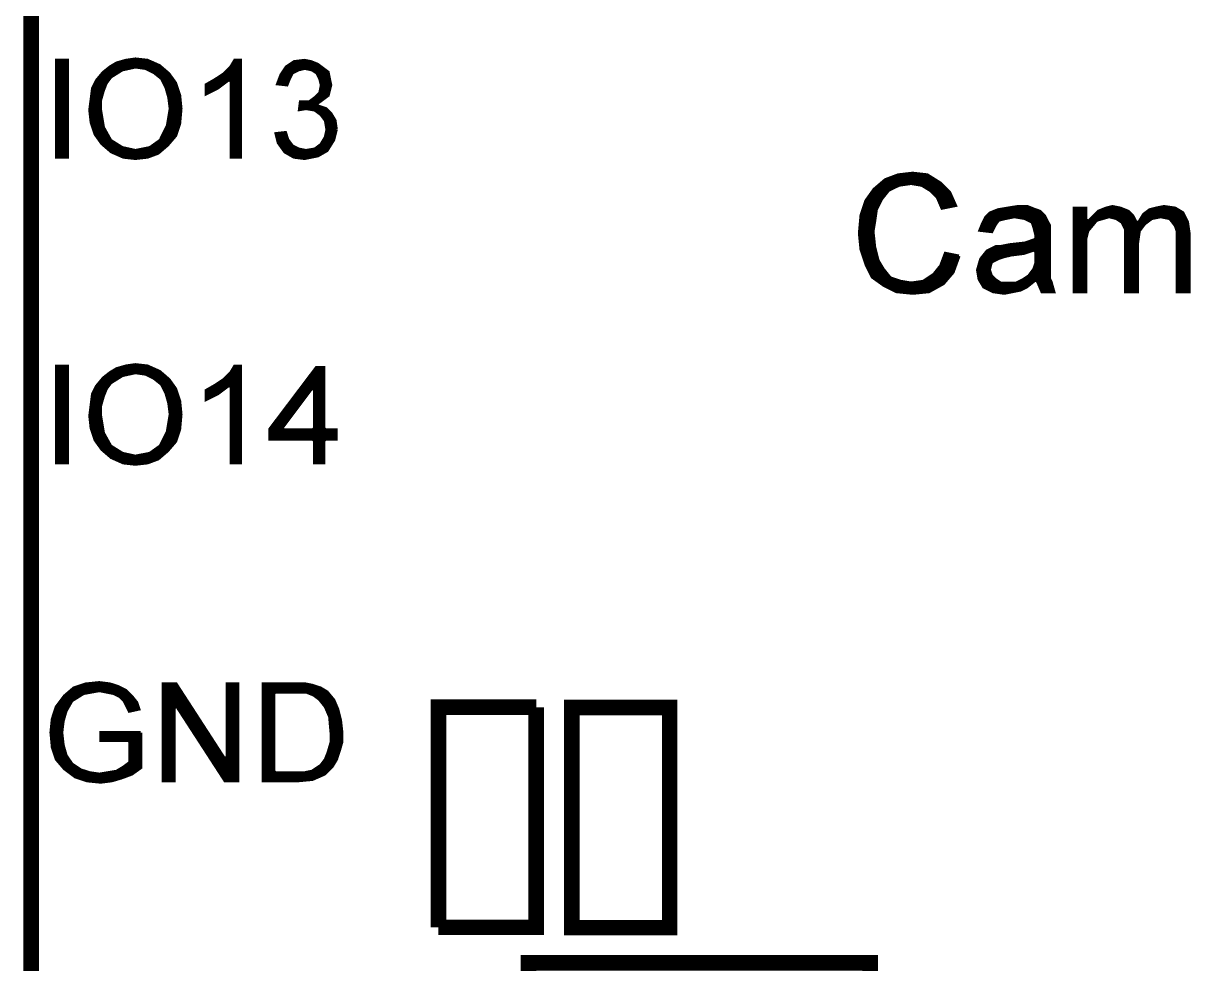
# Model space of a CAD drawing. Extents: x 1.22 to 3.09, y 1.23 to 6.
# Drawn here: x 1.356 to 1.7319, y 3.9928 to 4.2955 of the extents above; entities that cross this region are included whole.
import ezdxf

# ---------------------------------------------------------------- set-up
doc = ezdxf.new("R2010")
doc.units = 0
doc.layers.add('SST001126_PHO', color=11, linetype='CONTINUOUS')

msp = doc.modelspace()

# ---------------------------------------------------------------- linework, layer by layer
at = {"layer": 'SST001126_PHO'}
for points, const_width in [([(1.35854, 1.43433), (1.35854, 5.6261)], 0.005), ([(1.40679, 4.26804), (1.40636, 4.2724), (1.40506, 4.27629), (1.4029, 4.27931), (1.39988, 4.2819), (1.396, 4.28362), (1.39212, 4.28405), (1.38909, 4.28362), (1.38607, 4.28276), (1.38392, 4.28147), (1.38175, 4.27973), (1.37959, 4.27714), (1.37832, 4.27459), (1.37744, 4.26759), (1.37787, 4.26368), (1.37917, 4.25979), (1.38133, 4.25677), (1.38435, 4.25418), (1.38823, 4.25246), (1.39212, 4.25203), (1.39602, 4.25246), (1.39945, 4.25374), (1.40248, 4.25634), (1.40506, 4.25936), (1.40635, 4.26323), (1.40679, 4.26804)], 0.001), ([(1.392, 4.28147), (1.392, 4.28404)], 0.001), ([(1.37019, 4.28361), (1.36672, 4.28361), (1.36672, 4.25247), (1.37019, 4.25247), (1.37019, 4.28361)], 0.001), ([(1.367, 4.25247), (1.367, 4.28361)], 0.001), ([(1.368, 4.25247), (1.368, 4.28361)], 0.001), ([(1.369, 4.25247), (1.369, 4.28361)], 0.001), ([(1.37, 4.25247), (1.37, 4.28361)], 0.001), ([(1.40333, 4.26804), (1.40332, 4.26796), (1.40243, 4.2626), (1.40238, 4.26246), (1.40015, 4.25799), (1.4, 4.25781), (1.39687, 4.25558), (1.39668, 4.2555), (1.39221, 4.2546), (1.39201, 4.25461), (1.38799, 4.2555), (1.38783, 4.25556), (1.38426, 4.25779), (1.38409, 4.25798), (1.38186, 4.26199), (1.3818, 4.26215), (1.38091, 4.26751), (1.3809, 4.26759), (1.3809, 4.27072), (1.38092, 4.27086), (1.38181, 4.27398), (1.38183, 4.27403), (1.38272, 4.27626), (1.38279, 4.27638), (1.38413, 4.27816), (1.38426, 4.27829), (1.38783, 4.28052), (1.38799, 4.28058), (1.39201, 4.28147), (1.39219, 4.28148), (1.39531, 4.28103), (1.39546, 4.28099), (1.39814, 4.27965), (1.39823, 4.27959), (1.40046, 4.27781), (1.4006, 4.27764), (1.40194, 4.27496), (1.40197, 4.27487), (1.40286, 4.27175), (1.40288, 4.27167), (1.40333, 4.2681), (1.40333, 4.26804)], 0.001), ([(1.383, 4.27666), (1.383, 4.28073)], 0.001), ([(1.384, 4.27799), (1.384, 4.28152)], 0.001), ([(1.385, 4.27875), (1.385, 4.28212)], 0.001), ([(1.386, 4.27937), (1.386, 4.28272)], 0.001), ([(1.387, 4.28), (1.387, 4.28302)], 0.001), ([(1.388, 4.28058), (1.388, 4.28331)], 0.001), ([(1.389, 4.28081), (1.389, 4.28359)], 0.001), ([(1.39, 4.28103), (1.39, 4.28375)], 0.001), ([(1.391, 4.28125), (1.391, 4.28389)], 0.001), ([(1.393, 4.28137), (1.393, 4.28396)], 0.001), ([(1.394, 4.28122), (1.394, 4.28385)], 0.001), ([(1.395, 4.28108), (1.395, 4.28373)], 0.001), ([(1.396, 4.28072), (1.396, 4.28362)], 0.001), ([(1.397, 4.28022), (1.397, 4.28318)], 0.001), ([(1.398, 4.27972), (1.398, 4.28273)], 0.001), ([(1.399, 4.27898), (1.399, 4.28229)], 0.001), ([(1.4, 4.27818), (1.4, 4.2818)], 0.001), ([(1.401, 4.27684), (1.401, 4.28094)], 0.001), ([(1.42599, 4.28361), (1.42409, 4.28361), (1.4229, 4.28162), (1.42283, 4.28153), (1.42059, 4.27929), (1.42052, 4.27923), (1.41784, 4.27745), (1.41781, 4.27743), (1.41494, 4.27579), (1.41494, 4.27287), (1.41864, 4.27472), (1.42217, 4.27737), (1.42297, 4.27697), (1.42297, 4.25247), (1.42599, 4.25247), (1.42599, 4.28361)], 0.001), ([(1.422, 4.27724), (1.422, 4.2807)], 0.001), ([(1.423, 4.25247), (1.423, 4.28179)], 0.001), ([(1.424, 4.25247), (1.424, 4.28345)], 0.001), ([(1.425, 4.25247), (1.425, 4.28361)], 0.001), ([(1.44646, 4.28102), (1.44668, 4.28103), (1.44891, 4.28058), (1.44909, 4.28051), (1.45043, 4.27962), (1.4506, 4.27942), (1.45149, 4.27764), (1.45153, 4.27754), (1.45198, 4.27575), (1.45199, 4.27563), (1.45198, 4.27553), (1.45153, 4.2733), (1.4514, 4.27304), (1.45006, 4.2717), (1.45, 4.27166), (1.44822, 4.27032), (1.44792, 4.27022), (1.44524, 4.27022), (1.44493, 4.26775), (1.44694, 4.26809), (1.44711, 4.26809), (1.44979, 4.26764), (1.45, 4.26755), (1.45179, 4.26621), (1.45189, 4.26611), (1.45323, 4.26432), (1.45332, 4.2641), (1.45377, 4.26143), (1.45378, 4.26134), (1.45377, 4.26125), (1.45332, 4.25901), (1.45326, 4.25885), (1.45192, 4.25662), (1.45179, 4.25648), (1.45, 4.25514), (1.44979, 4.25505), (1.44711, 4.2546), (1.44693, 4.2546), (1.4447, 4.25505), (1.44457, 4.25509), (1.44278, 4.25599), (1.44261, 4.25613), (1.44127, 4.25792), (1.44119, 4.25806), (1.44043, 4.26036), (1.43738, 4.26002), (1.43811, 4.25709), (1.44023, 4.25413), (1.44317, 4.25245), (1.44656, 4.25203), (1.45087, 4.25289), (1.45381, 4.25457), (1.45594, 4.25797), (1.45679, 4.26137)], 0.001), ([(1.45679, 4.26137), (1.45637, 4.2643), (1.45511, 4.26639), (1.45345, 4.26805), (1.45089, 4.2689), (1.45054, 4.26938), (1.45074, 4.26978), (1.45417, 4.27235), (1.455, 4.27564), (1.45416, 4.27981), (1.4508, 4.28233), (1.44867, 4.28318), (1.44656, 4.28361), (1.44319, 4.28318), (1.44069, 4.28152), (1.43899, 4.27897), (1.4379, 4.27606), (1.4409, 4.27572), (1.44165, 4.2776), (1.44167, 4.27764), (1.44256, 4.27942), (1.44278, 4.27965), (1.44457, 4.28054), (1.44467, 4.28058), (1.44646, 4.28102)], 0.001), ([(1.44, 4.27582), (1.44, 4.28048)], 0.001), ([(1.441, 4.27597), (1.441, 4.28173)], 0.001), ([(1.442, 4.2783), (1.442, 4.28239)], 0.001), ([(1.443, 4.27976), (1.443, 4.28306)], 0.001), ([(1.444, 4.28026), (1.444, 4.28329)], 0.001), ([(1.445, 4.28066), (1.445, 4.28341)], 0.001), ([(1.446, 4.28091), (1.446, 4.28354)], 0.001), ([(1.447, 4.28097), (1.447, 4.28352)], 0.001), ([(1.448, 4.28077), (1.448, 4.28332)], 0.001), ([(1.449, 4.28056), (1.449, 4.28305)], 0.001), ([(1.45, 4.2799), (1.45, 4.28265)], 0.001), ([(1.451, 4.27862), (1.451, 4.28218)], 0.001), ([(1.452, 4.27072), (1.452, 4.28143)], 0.001), ([(1.453, 4.27147), (1.453, 4.28068)], 0.001), ([(1.38, 4.25863), (1.38, 4.27763)], 0.001), ([(1.381, 4.27113), (1.381, 4.27883)], 0.001), ([(1.382, 4.27445), (1.382, 4.27993)], 0.001), ([(1.402, 4.27477), (1.402, 4.28008)], 0.001), ([(1.403, 4.27071), (1.403, 4.27917)], 0.001), ([(1.404, 4.25812), (1.404, 4.27777)], 0.001), ([(1.417, 4.2739), (1.417, 4.27696)], 0.001), ([(1.418, 4.2744), (1.418, 4.27755)], 0.001), ([(1.419, 4.27499), (1.419, 4.27822)], 0.001), ([(1.42, 4.27574), (1.42, 4.27889)], 0.001), ([(1.421, 4.27649), (1.421, 4.2797)], 0.001), ([(1.439, 4.27593), (1.439, 4.27898)], 0.001), ([(1.454, 4.27222), (1.454, 4.27993)], 0.001), ([(1.379, 4.26031), (1.379, 4.27596)], 0.001), ([(1.405, 4.25929), (1.405, 4.27637)], 0.001), ([(1.406, 4.26217), (1.406, 4.27347)], 0.001), ([(1.415, 4.2729), (1.415, 4.27582)], 0.001), ([(1.416, 4.2734), (1.416, 4.27639)], 0.001), ([(1.438, 4.27604), (1.438, 4.27633)], 0.001), ([(1.378, 4.26331), (1.378, 4.27207)], 0.001), ([(1.446, 4.26793), (1.446, 4.27022)], 0.001), ([(1.447, 4.26809), (1.447, 4.27022)], 0.001), ([(1.448, 4.26794), (1.448, 4.27023)], 0.001), ([(1.449, 4.26777), (1.449, 4.2709)], 0.001), ([(1.45, 4.26755), (1.45, 4.27165)], 0.001), ([(1.451, 4.26997), (1.451, 4.27265)], 0.001), ([(1.381, 4.25723), (1.381, 4.26696)], 0.001), ([(1.403, 4.25695), (1.403, 4.26602)], 0.001), ([(1.445, 4.26776), (1.445, 4.26834)], 0.001), ([(1.451, 4.2668), (1.451, 4.26887)], 0.001), ([(1.452, 4.26596), (1.452, 4.26853)], 0.001), ([(1.453, 4.26463), (1.453, 4.2682)], 0.001), ([(1.454, 4.25487), (1.454, 4.2675)], 0.001), ([(1.455, 4.25647), (1.455, 4.2665)], 0.001), ([(1.382, 4.2562), (1.382, 4.26174)], 0.001), ([(1.402, 4.25593), (1.402, 4.26169)], 0.001), ([(1.456, 4.25823), (1.456, 4.26491)], 0.001), ([(1.383, 4.25534), (1.383, 4.25994)], 0.001), ([(1.384, 4.25448), (1.384, 4.25814)], 0.001), ([(1.4, 4.25422), (1.4, 4.25781)], 0.001), ([(1.401, 4.25508), (1.401, 4.25969)], 0.001), ([(1.438, 4.25755), (1.438, 4.26009)], 0.001), ([(1.439, 4.25585), (1.439, 4.2602)], 0.001), ([(1.44, 4.25445), (1.44, 4.26031)], 0.001), ([(1.441, 4.25369), (1.441, 4.25864)], 0.001), ([(1.453, 4.25411), (1.453, 4.25842)], 0.001), ([(1.385, 4.25389), (1.385, 4.25733)], 0.001), ([(1.386, 4.25345), (1.386, 4.25671)], 0.001), ([(1.387, 4.253), (1.387, 4.25608)], 0.001), ([(1.388, 4.25256), (1.388, 4.2555)], 0.001), ([(1.389, 4.25237), (1.389, 4.25527)], 0.001), ([(1.39, 4.25226), (1.39, 4.25505)], 0.001), ([(1.391, 4.25215), (1.391, 4.25483)], 0.001), ([(1.392, 4.25204), (1.392, 4.25461)], 0.001), ([(1.393, 4.25212), (1.393, 4.25476)], 0.001), ([(1.394, 4.25223), (1.394, 4.25496)], 0.001), ([(1.395, 4.25235), (1.395, 4.25516)], 0.001), ([(1.396, 4.25246), (1.396, 4.25536)], 0.001), ([(1.397, 4.25283), (1.397, 4.25567)], 0.001), ([(1.398, 4.2532), (1.398, 4.25639)], 0.001), ([(1.399, 4.25358), (1.399, 4.2571)], 0.001), ([(1.442, 4.25312), (1.442, 4.25694)], 0.001), ([(1.443, 4.25255), (1.443, 4.25588)], 0.001), ([(1.444, 4.25235), (1.444, 4.25538)], 0.001), ([(1.445, 4.25222), (1.445, 4.25499)], 0.001), ([(1.446, 4.2521), (1.446, 4.25479)], 0.001), ([(1.447, 4.25212), (1.447, 4.25459)], 0.001), ([(1.448, 4.25232), (1.448, 4.25475)], 0.001), ([(1.449, 4.25252), (1.449, 4.25492)], 0.001), ([(1.45, 4.25272), (1.45, 4.25514)], 0.001), ([(1.451, 4.25297), (1.451, 4.25589)], 0.001), ([(1.452, 4.25354), (1.452, 4.25676)], 0.001), ([(1.63231, 4.23889), (1.63237, 4.23897), (1.63451, 4.24165), (1.63468, 4.24179), (1.6379, 4.24339), (1.63805, 4.24344), (1.6418, 4.24398), (1.64195, 4.24398), (1.64517, 4.24344), (1.64534, 4.24338), (1.64802, 4.24177), (1.64812, 4.24169), (1.65026, 4.23955), (1.65036, 4.23939), (1.65181, 4.23602), (1.65616, 4.23689), (1.65431, 4.24105), (1.6512, 4.24416), (1.64706, 4.24675), (1.6424, 4.24727), (1.6377, 4.24674), (1.63356, 4.24519), (1.62992, 4.24207), (1.62732, 4.23843), (1.62575, 4.23374), (1.62523, 4.22795), (1.62575, 4.2227), (1.62733, 4.21796), (1.6294, 4.21382), (1.63302, 4.21123), (1.63719, 4.20915), (1.6424, 4.20863), (1.64761, 4.20915), (1.65226, 4.21173), (1.65536, 4.21535), (1.65727, 4.22061)], 0.001), ([(1.637, 4.24295), (1.637, 4.24648)], 0.001), ([(1.638, 4.24343), (1.638, 4.24678)], 0.001), ([(1.639, 4.24358), (1.639, 4.24689)], 0.001), ([(1.64, 4.24372), (1.64, 4.247)], 0.001), ([(1.641, 4.24386), (1.641, 4.24711)], 0.001), ([(1.642, 4.24397), (1.642, 4.24722)], 0.001), ([(1.643, 4.2438), (1.643, 4.2472)], 0.001), ([(1.644, 4.24363), (1.644, 4.24709)], 0.001), ([(1.645, 4.24347), (1.645, 4.24698)], 0.001), ([(1.646, 4.24298), (1.646, 4.24687)], 0.001), ([(1.647, 4.24238), (1.647, 4.24675)], 0.001), ([(1.631, 4.23626), (1.631, 4.243)], 0.001), ([(1.632, 4.23826), (1.632, 4.24386)], 0.001), ([(1.633, 4.23976), (1.633, 4.24471)], 0.001), ([(1.634, 4.24101), (1.634, 4.24536)], 0.001), ([(1.635, 4.24195), (1.635, 4.24573)], 0.001), ([(1.636, 4.24245), (1.636, 4.24611)], 0.001), ([(1.648, 4.24178), (1.648, 4.24616)], 0.001), ([(1.649, 4.24081), (1.649, 4.24553)], 0.001), ([(1.65, 4.23981), (1.65, 4.24491)], 0.001), ([(1.651, 4.23791), (1.651, 4.24428)], 0.001), ([(1.652, 4.23605), (1.652, 4.24336)], 0.001), ([(1.628, 4.21662), (1.628, 4.23939)], 0.001), ([(1.629, 4.21462), (1.629, 4.24079)], 0.001), ([(1.65727, 4.22061), (1.6529, 4.22148), (1.65144, 4.21759), (1.65137, 4.21746), (1.64922, 4.21478), (1.64911, 4.21467), (1.6459, 4.21253), (1.64569, 4.21245), (1.64194, 4.21192), (1.64179, 4.21192), (1.63857, 4.21245), (1.6385, 4.21247), (1.63528, 4.21354), (1.63505, 4.21371), (1.63291, 4.21638), (1.63287, 4.21644), (1.63126, 4.21912), (1.63121, 4.21925), (1.63013, 4.22354), (1.63012, 4.22361), (1.62959, 4.22843), (1.62958, 4.22848), (1.62959, 4.22857), (1.63012, 4.23177), (1.63066, 4.23552), (1.63071, 4.23567), (1.63231, 4.23889)], 0.001), ([(1.63, 4.23103), (1.63, 4.24214)], 0.001), ([(1.653, 4.23625), (1.653, 4.24236)], 0.001), ([(1.654, 4.23645), (1.654, 4.24136)], 0.001), ([(1.655, 4.23665), (1.655, 4.23949)], 0.001), ([(1.627, 4.21896), (1.627, 4.23747)], 0.001), ([(1.656, 4.23685), (1.656, 4.23724)], 0.001), ([(1.68781, 4.20916), (1.68694, 4.21223), (1.68642, 4.21326), (1.68637, 4.21348), (1.68637, 4.23051), (1.68485, 4.23354), (1.68338, 4.23501), (1.68189, 4.23551), (1.68186, 4.23552), (1.67927, 4.23655), (1.6762, 4.23655), (1.66986, 4.2355), (1.66733, 4.23449), (1.66585, 4.23301), (1.66483, 4.23096), (1.66401, 4.22891), (1.66783, 4.22848), (1.66874, 4.23031), (1.66877, 4.23037), (1.66985, 4.23197), (1.67014, 4.23218), (1.67228, 4.23272), (1.67231, 4.23272), (1.67498, 4.23326), (1.67517, 4.23326), (1.67838, 4.23273), (1.67852, 4.23268), (1.68066, 4.23161), (1.68091, 4.23132), (1.68145, 4.22971), (1.68146, 4.22968), (1.682, 4.22753), (1.68201, 4.22741), (1.68201, 4.22634), (1.68167, 4.22587), (1.67846, 4.22479), (1.67835, 4.22477), (1.67355, 4.22424), (1.6709, 4.22371), (1.6708, 4.2237), (1.66931, 4.2237), (1.6663, 4.22219), (1.66429, 4.21968), (1.66327, 4.21613), (1.66377, 4.21312), (1.66526, 4.21065), (1.66827, 4.20914), (1.67185, 4.20863), (1.67706, 4.20967), (1.6791, 4.21069), (1.68173, 4.2128), (1.68251, 4.21261), (1.68398, 4.20916), (1.68781, 4.20916)], 0.001), ([(1.669, 4.23071), (1.669, 4.23515)], 0.001), ([(1.67, 4.23212), (1.67, 4.23552)], 0.001), ([(1.671, 4.2324), (1.671, 4.23569)], 0.001), ([(1.672, 4.23265), (1.672, 4.23585)], 0.001), ([(1.673, 4.23286), (1.673, 4.23602)], 0.001), ([(1.674, 4.23306), (1.674, 4.23619)], 0.001), ([(1.675, 4.23326), (1.675, 4.23635)], 0.001), ([(1.676, 4.23312), (1.676, 4.23652)], 0.001), ([(1.677, 4.23296), (1.677, 4.23655)], 0.001), ([(1.678, 4.23279), (1.678, 4.23655)], 0.001), ([(1.679, 4.23244), (1.679, 4.23655)], 0.001), ([(1.68, 4.23194), (1.68, 4.23626)], 0.001), ([(1.681, 4.23106), (1.681, 4.23586)], 0.001), ([(1.682, 4.22752), (1.682, 4.23547)], 0.001), ([(1.683, 4.21146), (1.683, 4.23514)], 0.001), ([(1.73137, 4.22791), (1.73085, 4.23155), (1.72934, 4.23456), (1.72688, 4.23604), (1.72331, 4.23655), (1.72073, 4.23603), (1.7187, 4.23552), (1.71671, 4.23403), (1.71515, 4.23144), (1.71428, 4.23147), (1.71324, 4.23354), (1.71177, 4.23502), (1.70923, 4.23604), (1.7067, 4.23654), (1.7047, 4.23604), (1.70215, 4.23502), (1.69901, 4.23188), (1.69815, 4.23223), (1.69815, 4.23602), (1.69433, 4.23602), (1.69433, 4.20916), (1.69815, 4.20916), (1.69815, 4.22634), (1.69817, 4.22646), (1.69871, 4.2286), (1.69881, 4.2288), (1.70148, 4.23202), (1.70173, 4.23218), (1.70548, 4.23325), (1.70574, 4.23325), (1.70788, 4.23272), (1.70804, 4.23265), (1.70965, 4.23158), (1.70982, 4.23139), (1.71089, 4.22924), (1.71094, 4.22902), (1.71094, 4.20916), (1.71476, 4.20916), (1.71476, 4.22473), (1.71477, 4.2248), (1.7153, 4.22855), (1.7154, 4.22878), (1.717, 4.23093), (1.7171, 4.23103), (1.71925, 4.23263), (1.71945, 4.23272), (1.72213, 4.23326), (1.72232, 4.23326), (1.725, 4.23272), (1.7253, 4.23253), (1.72691, 4.23039), (1.72699, 4.23025), (1.72752, 4.22864), (1.72755, 4.22848), (1.72755, 4.20916), (1.73137, 4.20916), (1.73137, 4.22791)], 0.001), ([(1.695, 4.20916), (1.695, 4.23602)], 0.001), ([(1.696, 4.20916), (1.696, 4.23602)], 0.001), ([(1.697, 4.20916), (1.697, 4.23602)], 0.001), ([(1.698, 4.20916), (1.698, 4.23602)], 0.001), ([(1.703, 4.23254), (1.703, 4.23536)], 0.001), ([(1.704, 4.23283), (1.704, 4.23576)], 0.001), ([(1.705, 4.23311), (1.705, 4.23612)], 0.001), ([(1.706, 4.23319), (1.706, 4.23637)], 0.001), ([(1.707, 4.23294), (1.707, 4.23648)], 0.001), ([(1.708, 4.23267), (1.708, 4.23628)], 0.001), ([(1.709, 4.23201), (1.709, 4.23608)], 0.001), ([(1.71, 4.23102), (1.71, 4.23573)], 0.001), ([(1.711, 4.20916), (1.711, 4.23533)], 0.001), ([(1.719, 4.23245), (1.719, 4.2356)], 0.001), ([(1.72, 4.23283), (1.72, 4.23585)], 0.001), ([(1.721, 4.23303), (1.721, 4.23608)], 0.001), ([(1.722, 4.23323), (1.722, 4.23628)], 0.001), ([(1.723, 4.23312), (1.723, 4.23648)], 0.001), ([(1.724, 4.23292), (1.724, 4.23645)], 0.001), ([(1.725, 4.23272), (1.725, 4.23631)], 0.001), ([(1.726, 4.23161), (1.726, 4.23616)], 0.001), ([(1.727, 4.23021), (1.727, 4.23596)], 0.001), ([(1.728, 4.20916), (1.728, 4.23536)], 0.001), ([(1.626, 4.22196), (1.626, 4.23447)], 0.001), ([(1.666, 4.22869), (1.666, 4.23316)], 0.001), ([(1.667, 4.22857), (1.667, 4.23416)], 0.001), ([(1.668, 4.22883), (1.668, 4.23475)], 0.001), ([(1.684, 4.20916), (1.684, 4.23439)], 0.001), ([(1.685, 4.20916), (1.685, 4.23325)], 0.001), ([(1.699, 4.22904), (1.699, 4.23187)], 0.001), ([(1.7, 4.23024), (1.7, 4.23287)], 0.001), ([(1.701, 4.23144), (1.701, 4.23387)], 0.001), ([(1.702, 4.23225), (1.702, 4.23487)], 0.001), ([(1.712, 4.20916), (1.712, 4.23479)], 0.001), ([(1.713, 4.20916), (1.713, 4.23379)], 0.001), ([(1.714, 4.20916), (1.714, 4.23203)], 0.001), ([(1.716, 4.22959), (1.716, 4.23285)], 0.001), ([(1.717, 4.23092), (1.717, 4.23425)], 0.001), ([(1.718, 4.2317), (1.718, 4.235)], 0.001), ([(1.729, 4.20916), (1.729, 4.23476)], 0.001), ([(1.73, 4.20916), (1.73, 4.23325)], 0.001), ([(1.665, 4.2288), (1.665, 4.23131)], 0.001), ([(1.686, 4.20916), (1.686, 4.23124)], 0.001), ([(1.715, 4.22644), (1.715, 4.23128)], 0.001), ([(1.731, 4.20916), (1.731, 4.23049)], 0.001), ([(1.63, 4.21339), (1.63, 4.2247)], 0.001), ([(1.672, 4.22046), (1.672, 4.22393)], 0.001), ([(1.673, 4.22071), (1.673, 4.22413)], 0.001), ([(1.674, 4.22095), (1.674, 4.22429)], 0.001), ([(1.675, 4.22107), (1.675, 4.2244)], 0.001), ([(1.676, 4.2212), (1.676, 4.22451)], 0.001), ([(1.677, 4.22132), (1.677, 4.22462)], 0.001), ([(1.678, 4.22145), (1.678, 4.22473)], 0.001), ([(1.679, 4.22174), (1.679, 4.22498)], 0.001), ([(1.68, 4.22208), (1.68, 4.22531)], 0.001), ([(1.681, 4.22241), (1.681, 4.22564)], 0.001), ([(1.682, 4.22216), (1.682, 4.22623)], 0.001), ([(1.653, 4.21259), (1.653, 4.22146)], 0.001), ([(1.654, 4.21376), (1.654, 4.22126)], 0.001), ([(1.655, 4.21493), (1.655, 4.22106)], 0.001), ([(1.656, 4.21711), (1.656, 4.22086)], 0.001), ([(1.657, 4.21986), (1.657, 4.22066)], 0.001), ([(1.665, 4.21108), (1.665, 4.22057)], 0.001), ([(1.666, 4.21028), (1.666, 4.22182)], 0.001), ([(1.667, 4.20978), (1.667, 4.22254)], 0.001), ([(1.68201, 4.22205), (1.68201, 4.2183), (1.68199, 4.21815), (1.68145, 4.21654), (1.68138, 4.2164), (1.67977, 4.21425), (1.67965, 4.21414), (1.67804, 4.21307), (1.67799, 4.21304), (1.67584, 4.21196), (1.67562, 4.21191), (1.6708, 4.21191), (1.67052, 4.212), (1.66891, 4.21307), (1.66884, 4.21313), (1.66777, 4.2142), (1.66764, 4.2144), (1.66711, 4.216), (1.66708, 4.21616), (1.6671, 4.21628), (1.66763, 4.21843), (1.6679, 4.21875), (1.67004, 4.21982), (1.6701, 4.21985), (1.67171, 4.22039), (1.67175, 4.2204), (1.67389, 4.22093), (1.67395, 4.22094), (1.67819, 4.22147), (1.68135, 4.22253), (1.68201, 4.22205)], 0.001), ([(1.668, 4.2188), (1.668, 4.22304)], 0.001), ([(1.669, 4.2193), (1.669, 4.22354)], 0.001), ([(1.67, 4.2198), (1.67, 4.2237)], 0.001), ([(1.671, 4.22015), (1.671, 4.22373)], 0.001), ([(1.631, 4.21268), (1.631, 4.22007)], 0.001), ([(1.632, 4.21196), (1.632, 4.21789)], 0.001), ([(1.651, 4.21103), (1.651, 4.217)], 0.001), ([(1.652, 4.21159), (1.652, 4.21908)], 0.001), ([(1.664, 4.21275), (1.664, 4.21868)], 0.001), ([(1.682, 4.21291), (1.682, 4.2182)], 0.001), ([(1.633, 4.21125), (1.633, 4.21627)], 0.001), ([(1.634, 4.21074), (1.634, 4.21502)], 0.001), ([(1.635, 4.21024), (1.635, 4.21377)], 0.001), ([(1.636, 4.20974), (1.636, 4.2133)], 0.001), ([(1.637, 4.20924), (1.637, 4.21297)], 0.001), ([(1.638, 4.20907), (1.638, 4.21264)], 0.001), ([(1.646, 4.20899), (1.646, 4.2126)], 0.001), ([(1.647, 4.20909), (1.647, 4.21327)], 0.001), ([(1.648, 4.20937), (1.648, 4.21393)], 0.001), ([(1.649, 4.20992), (1.649, 4.2146)], 0.001), ([(1.65, 4.21048), (1.65, 4.21575)], 0.001), ([(1.668, 4.20928), (1.668, 4.21397)], 0.001), ([(1.669, 4.20904), (1.669, 4.21301)], 0.001), ([(1.678, 4.21014), (1.678, 4.21304)], 0.001), ([(1.679, 4.21064), (1.679, 4.21371)], 0.001), ([(1.68, 4.21141), (1.68, 4.21456)], 0.001), ([(1.681, 4.21221), (1.681, 4.2159)], 0.001), ([(1.639, 4.20897), (1.639, 4.21238)], 0.001), ([(1.64, 4.20887), (1.64, 4.21222)], 0.001), ([(1.641, 4.20877), (1.641, 4.21205)], 0.001), ([(1.642, 4.20867), (1.642, 4.21193)], 0.001), ([(1.643, 4.20869), (1.643, 4.21207)], 0.001), ([(1.644, 4.20879), (1.644, 4.21221)], 0.001), ([(1.645, 4.20889), (1.645, 4.21235)], 0.001), ([(1.67, 4.2089), (1.67, 4.21234)], 0.001), ([(1.671, 4.20875), (1.671, 4.21191)], 0.001), ([(1.672, 4.20866), (1.672, 4.21191)], 0.001), ([(1.673, 4.20886), (1.673, 4.21191)], 0.001), ([(1.674, 4.20906), (1.674, 4.21191)], 0.001), ([(1.675, 4.20926), (1.675, 4.21191)], 0.001), ([(1.676, 4.20946), (1.676, 4.21204)], 0.001), ([(1.677, 4.20966), (1.677, 4.21254)], 0.001), ([(1.687, 4.20916), (1.687, 4.21201)], 0.001), ([(1.37019, 4.18519), (1.36672, 4.18519), (1.36672, 4.15404), (1.37019, 4.15404), (1.37019, 4.18519)], 0.001), ([(1.367, 4.15404), (1.367, 4.18519)], 0.001), ([(1.368, 4.15404), (1.368, 4.18519)], 0.001), ([(1.369, 4.15404), (1.369, 4.18519)], 0.001), ([(1.37, 4.15404), (1.37, 4.18519)], 0.001), ([(1.40679, 4.16961), (1.40636, 4.17397), (1.40506, 4.17787), (1.4029, 4.18088), (1.39988, 4.18347), (1.396, 4.1852), (1.39212, 4.18563), (1.38909, 4.1852), (1.38607, 4.18433), (1.38392, 4.18304), (1.38175, 4.18131), (1.37959, 4.17871), (1.37832, 4.17616), (1.37744, 4.16916), (1.37787, 4.16526), (1.37917, 4.16136), (1.38133, 4.15835), (1.38435, 4.15576), (1.38823, 4.15403), (1.39212, 4.1536), (1.39602, 4.15403), (1.39945, 4.15532), (1.40248, 4.15792), (1.40506, 4.16094), (1.40635, 4.16481), (1.40679, 4.16961)], 0.001), ([(1.40333, 4.16961), (1.40332, 4.16953), (1.40243, 4.16418), (1.40238, 4.16403), (1.40015, 4.15957), (1.4, 4.15939), (1.39687, 4.15715), (1.39668, 4.15707), (1.39221, 4.15618), (1.39201, 4.15618), (1.38799, 4.15707), (1.38783, 4.15714), (1.38426, 4.15937), (1.38409, 4.15955), (1.38186, 4.16357), (1.3818, 4.16373), (1.38091, 4.16909), (1.3809, 4.16917), (1.3809, 4.17229), (1.38092, 4.17243), (1.38181, 4.17556), (1.38183, 4.1756), (1.38272, 4.17784), (1.38279, 4.17795), (1.38413, 4.17974), (1.38426, 4.17986), (1.38783, 4.18209), (1.38799, 4.18216), (1.39201, 4.18305), (1.39219, 4.18306), (1.39531, 4.18261), (1.39546, 4.18256), (1.39814, 4.18122), (1.39823, 4.18117), (1.40046, 4.17938), (1.4006, 4.17921), (1.40194, 4.17653), (1.40197, 4.17645), (1.40286, 4.17332), (1.40288, 4.17325), (1.40333, 4.16968), (1.40333, 4.16961)], 0.001), ([(1.384, 4.17957), (1.384, 4.18309)], 0.001), ([(1.385, 4.18032), (1.385, 4.18369)], 0.001), ([(1.386, 4.18095), (1.386, 4.18429)], 0.001), ([(1.387, 4.18157), (1.387, 4.1846)], 0.001), ([(1.388, 4.18216), (1.388, 4.18488)], 0.001), ([(1.389, 4.18238), (1.389, 4.18517)], 0.001), ([(1.39, 4.1826), (1.39, 4.18533)], 0.001), ([(1.391, 4.18283), (1.391, 4.18547)], 0.001), ([(1.392, 4.18305), (1.392, 4.18561)], 0.001), ([(1.393, 4.18294), (1.393, 4.18553)], 0.001), ([(1.394, 4.1828), (1.394, 4.18542)], 0.001), ([(1.395, 4.18265), (1.395, 4.18531)], 0.001), ([(1.396, 4.18229), (1.396, 4.1852)], 0.001), ([(1.397, 4.18179), (1.397, 4.18475)], 0.001), ([(1.398, 4.18129), (1.398, 4.18431)], 0.001), ([(1.399, 4.18055), (1.399, 4.18386)], 0.001), ([(1.4, 4.17975), (1.4, 4.18337)], 0.001), ([(1.401, 4.17841), (1.401, 4.18251)], 0.001), ([(1.42599, 4.18519), (1.42409, 4.18519), (1.4229, 4.1832), (1.42283, 4.1831), (1.42059, 4.18087), (1.42052, 4.18081), (1.41784, 4.17902), (1.41781, 4.179), (1.41494, 4.17736), (1.41494, 4.17444), (1.41864, 4.17629), (1.42217, 4.17894), (1.42297, 4.17854), (1.42297, 4.15404), (1.42599, 4.15404), (1.42599, 4.18519)], 0.001), ([(1.423, 4.15404), (1.423, 4.18336)], 0.001), ([(1.424, 4.15404), (1.424, 4.18503)], 0.001), ([(1.425, 4.15404), (1.425, 4.18519)], 0.001), ([(1.45679, 4.16465), (1.45328, 4.16465), (1.45278, 4.16515), (1.45278, 4.18474), (1.4504, 4.18474), (1.43547, 4.16498), (1.43547, 4.16163), (1.44926, 4.16163), (1.44976, 4.16113), (1.44976, 4.15404), (1.45278, 4.15404), (1.45278, 4.16113), (1.45328, 4.16163), (1.45679, 4.16163), (1.45679, 4.16465)], 0.001), ([(1.449, 4.17808), (1.449, 4.18289)], 0.001), ([(1.45, 4.15404), (1.45, 4.18421)], 0.001), ([(1.451, 4.15404), (1.451, 4.18474)], 0.001), ([(1.452, 4.15404), (1.452, 4.18474)], 0.001), ([(1.38, 4.1602), (1.38, 4.17921)], 0.001), ([(1.381, 4.17271), (1.381, 4.18041)], 0.001), ([(1.382, 4.17603), (1.382, 4.18151)], 0.001), ([(1.383, 4.17823), (1.383, 4.18231)], 0.001), ([(1.402, 4.17635), (1.402, 4.18166)], 0.001), ([(1.403, 4.17228), (1.403, 4.18075)], 0.001), ([(1.404, 4.15969), (1.404, 4.17935)], 0.001), ([(1.418, 4.17597), (1.418, 4.17913)], 0.001), ([(1.419, 4.17656), (1.419, 4.17979)], 0.001), ([(1.42, 4.17731), (1.42, 4.18046)], 0.001), ([(1.421, 4.17806), (1.421, 4.18127)], 0.001), ([(1.422, 4.17881), (1.422, 4.18227)], 0.001), ([(1.446, 4.17414), (1.446, 4.17892)], 0.001), ([(1.447, 4.17547), (1.447, 4.18024)], 0.001), ([(1.448, 4.17681), (1.448, 4.18156)], 0.001), ([(1.379, 4.16188), (1.379, 4.17753)], 0.001), ([(1.405, 4.16086), (1.405, 4.17795)], 0.001), ([(1.406, 4.16374), (1.406, 4.17504)], 0.001), ([(1.415, 4.17447), (1.415, 4.1774)], 0.001), ([(1.416, 4.17497), (1.416, 4.17797)], 0.001), ([(1.417, 4.17547), (1.417, 4.17854)], 0.001), ([(1.44976, 4.17765), (1.44976, 4.16515), (1.44926, 4.16465), (1.43988, 4.16465), (1.43938, 4.16515), (1.43948, 4.16545), (1.44886, 4.17795), (1.44976, 4.17765)], 0.001), ([(1.444, 4.17147), (1.444, 4.17627)], 0.001), ([(1.445, 4.17281), (1.445, 4.17759)], 0.001), ([(1.378, 4.16488), (1.378, 4.17364)], 0.001), ([(1.441, 4.16747), (1.441, 4.1723)], 0.001), ([(1.442, 4.16881), (1.442, 4.17362)], 0.001), ([(1.443, 4.17014), (1.443, 4.17495)], 0.001), ([(1.381, 4.1588), (1.381, 4.16853)], 0.001), ([(1.403, 4.15853), (1.403, 4.16759)], 0.001), ([(1.438, 4.16163), (1.438, 4.16833)], 0.001), ([(1.439, 4.16163), (1.439, 4.16965)], 0.001), ([(1.44, 4.16614), (1.44, 4.17097)], 0.001), ([(1.436, 4.16163), (1.436, 4.16568)], 0.001), ([(1.437, 4.16163), (1.437, 4.167)], 0.001), ([(1.44, 4.16163), (1.44, 4.16465)], 0.001), ([(1.441, 4.16163), (1.441, 4.16465)], 0.001), ([(1.442, 4.16163), (1.442, 4.16465)], 0.001), ([(1.443, 4.16163), (1.443, 4.16465)], 0.001), ([(1.444, 4.16163), (1.444, 4.16465)], 0.001), ([(1.445, 4.16163), (1.445, 4.16465)], 0.001), ([(1.446, 4.16163), (1.446, 4.16465)], 0.001), ([(1.447, 4.16163), (1.447, 4.16465)], 0.001), ([(1.448, 4.16163), (1.448, 4.16465)], 0.001), ([(1.449, 4.16163), (1.449, 4.16465)], 0.001), ([(1.453, 4.16155), (1.453, 4.16473)], 0.001), ([(1.454, 4.16163), (1.454, 4.16465)], 0.001), ([(1.455, 4.16163), (1.455, 4.16465)], 0.001), ([(1.456, 4.16163), (1.456, 4.16465)], 0.001), ([(1.382, 4.15777), (1.382, 4.16331)], 0.001), ([(1.383, 4.15691), (1.383, 4.16151)], 0.001), ([(1.401, 4.15665), (1.401, 4.16127)], 0.001), ([(1.402, 4.15751), (1.402, 4.16327)], 0.001), ([(1.384, 4.15606), (1.384, 4.15971)], 0.001), ([(1.385, 4.15547), (1.385, 4.15891)], 0.001), ([(1.386, 4.15502), (1.386, 4.15828)], 0.001), ([(1.387, 4.15458), (1.387, 4.15766)], 0.001), ([(1.388, 4.15413), (1.388, 4.15707)], 0.001), ([(1.389, 4.15395), (1.389, 4.15685)], 0.001), ([(1.39, 4.15383), (1.39, 4.15663)], 0.001), ([(1.391, 4.15372), (1.391, 4.1564)], 0.001), ([(1.392, 4.15361), (1.392, 4.15618)], 0.001), ([(1.393, 4.1537), (1.393, 4.15634)], 0.001), ([(1.394, 4.15381), (1.394, 4.15654)], 0.001), ([(1.395, 4.15392), (1.395, 4.15674)], 0.001), ([(1.396, 4.15403), (1.396, 4.15694)], 0.001), ([(1.397, 4.1544), (1.397, 4.15725)], 0.001), ([(1.398, 4.15478), (1.398, 4.15796)], 0.001), ([(1.399, 4.15515), (1.399, 4.15868)], 0.001), ([(1.4, 4.15579), (1.4, 4.15939)], 0.001), ([(1.36841, 4.06731), (1.36885, 4.07089), (1.36887, 4.07096), (1.36976, 4.07409), (1.36981, 4.0742), (1.37159, 4.07732), (1.37176, 4.0775), (1.37533, 4.07973), (1.37551, 4.0798), (1.38042, 4.08069), (1.38061, 4.08069), (1.38507, 4.0798), (1.3852, 4.07975), (1.38698, 4.07886), (1.38711, 4.07877), (1.38845, 4.07743), (1.38854, 4.0773), (1.39016, 4.07408), (1.39325, 4.07476), (1.39256, 4.07683), (1.39085, 4.07897), (1.38914, 4.08068), (1.38657, 4.08197), (1.38397, 4.08283), (1.3805, 4.08327), (1.37615, 4.08283), (1.37228, 4.08154), (1.36927, 4.07896), (1.36667, 4.0755), (1.36538, 4.07161), (1.36494, 4.06725), (1.36538, 4.06244), (1.36667, 4.05858), (1.36925, 4.05557), (1.37271, 4.05297), (1.3766, 4.05167), (1.38095, 4.05124), (1.38443, 4.05167), (1.38749, 4.05255), (1.39099, 4.05386), (1.39385, 4.0559), (1.39385, 4.0672)], 0.001), ([(1.372, 4.07765), (1.372, 4.0813)], 0.001), ([(1.373, 4.07827), (1.373, 4.08178)], 0.001), ([(1.374, 4.0789), (1.374, 4.08212)], 0.001), ([(1.375, 4.07952), (1.375, 4.08245)], 0.001), ([(1.376, 4.07989), (1.376, 4.08278)], 0.001), ([(1.377, 4.08007), (1.377, 4.08292)], 0.001), ([(1.378, 4.08025), (1.378, 4.08302)], 0.001), ([(1.379, 4.08043), (1.379, 4.08312)], 0.001), ([(1.38, 4.08061), (1.38, 4.08322)], 0.001), ([(1.381, 4.08061), (1.381, 4.08321)], 0.001), ([(1.382, 4.08041), (1.382, 4.08308)], 0.001), ([(1.383, 4.08021), (1.383, 4.08296)], 0.001), ([(1.384, 4.08001), (1.384, 4.08282)], 0.001), ([(1.385, 4.07981), (1.385, 4.08249)], 0.001), ([(1.386, 4.07935), (1.386, 4.08216)], 0.001), ([(1.387, 4.07885), (1.387, 4.08175)], 0.001), ([(1.388, 4.07788), (1.388, 4.08125)], 0.001), ([(1.4251, 4.08282), (1.42163, 4.08282), (1.42163, 4.05922), (1.42071, 4.05894), (1.40524, 4.08282), (1.4011, 4.08282), (1.4011, 4.05168), (1.40456, 4.05168), (1.40456, 4.07529), (1.40548, 4.07556), (1.42096, 4.05168), (1.4251, 4.05168), (1.4251, 4.08282)], 0.001), ([(1.402, 4.05168), (1.402, 4.08282)], 0.001), ([(1.403, 4.05168), (1.403, 4.08282)], 0.001), ([(1.404, 4.05168), (1.404, 4.08282)], 0.001), ([(1.405, 4.07578), (1.405, 4.08282)], 0.001), ([(1.406, 4.07476), (1.406, 4.08165)], 0.001), ([(1.422, 4.05168), (1.422, 4.08282)], 0.001), ([(1.423, 4.05168), (1.423, 4.08282)], 0.001), ([(1.424, 4.05168), (1.424, 4.08282)], 0.001), ([(1.425, 4.05168), (1.425, 4.08282)], 0.001), ([(1.45858, 4.06722), (1.45814, 4.07118), (1.45727, 4.07468), (1.45597, 4.0777), (1.45384, 4.08026), (1.45173, 4.08153), (1.44913, 4.08239), (1.44698, 4.08282), (1.43324, 4.08282), (1.43324, 4.05168), (1.44432, 4.05168), (1.44913, 4.05212), (1.45299, 4.05383), (1.45556, 4.0564), (1.45684, 4.05853), (1.45771, 4.06115), (1.45858, 4.0642), (1.45858, 4.06722)], 0.001), ([(1.434, 4.05168), (1.434, 4.08282)], 0.001), ([(1.435, 4.05168), (1.435, 4.08282)], 0.001), ([(1.436, 4.05168), (1.436, 4.08282)], 0.001), ([(1.437, 4.08021), (1.437, 4.08282)], 0.001), ([(1.438, 4.08025), (1.438, 4.08282)], 0.001), ([(1.439, 4.08025), (1.439, 4.08282)], 0.001), ([(1.44, 4.08025), (1.44, 4.08282)], 0.001), ([(1.441, 4.08025), (1.441, 4.08282)], 0.001), ([(1.442, 4.08025), (1.442, 4.08282)], 0.001), ([(1.443, 4.08025), (1.443, 4.08282)], 0.001), ([(1.444, 4.08025), (1.444, 4.08282)], 0.001), ([(1.445, 4.08025), (1.445, 4.08282)], 0.001), ([(1.446, 4.08025), (1.446, 4.08282)], 0.001), ([(1.447, 4.08025), (1.447, 4.08282)], 0.001), ([(1.448, 4.0799), (1.448, 4.08262)], 0.001), ([(1.449, 4.0795), (1.449, 4.08242)], 0.001), ([(1.45, 4.07893), (1.45, 4.0821)], 0.001), ([(1.451, 4.07818), (1.451, 4.08177)], 0.001), ([(1.452, 4.07713), (1.452, 4.08136)], 0.001), ([(1.368, 4.05702), (1.368, 4.07727)], 0.001), ([(1.369, 4.07143), (1.369, 4.0786)], 0.001), ([(1.37, 4.07454), (1.37, 4.07959)], 0.001), ([(1.371, 4.07629), (1.371, 4.08045)], 0.001), ([(1.389, 4.07639), (1.389, 4.08075)], 0.001), ([(1.39, 4.07439), (1.39, 4.07982)], 0.001), ([(1.391, 4.07426), (1.391, 4.07878)], 0.001), ([(1.392, 4.07449), (1.392, 4.07753)], 0.001), ([(1.407, 4.07322), (1.407, 4.0801)], 0.001), ([(1.408, 4.07167), (1.408, 4.07856)], 0.001), ([(1.45512, 4.06725), (1.45512, 4.06413), (1.4551, 4.06399), (1.4542, 4.06087), (1.45419, 4.06082), (1.45329, 4.05858), (1.45323, 4.05847), (1.45189, 4.05668), (1.45177, 4.05657), (1.44909, 4.05478), (1.44891, 4.05471), (1.44668, 4.05426), (1.44658, 4.05425), (1.4372, 4.05425), (1.4367, 4.05475), (1.4367, 4.07975), (1.4372, 4.08025), (1.44703, 4.08025), (1.44721, 4.08022), (1.44944, 4.07932), (1.44956, 4.07926), (1.45134, 4.07792), (1.45143, 4.07783), (1.45322, 4.0756), (1.45329, 4.07549), (1.45463, 4.07236), (1.45467, 4.07221), (1.45511, 4.0673), (1.45512, 4.06725)], 0.001), ([(1.453, 4.07588), (1.453, 4.08076)], 0.001), ([(1.454, 4.07383), (1.454, 4.08007)], 0.001), ([(1.455, 4.06855), (1.455, 4.07887)], 0.001), ([(1.456, 4.05714), (1.456, 4.07763)], 0.001), ([(1.52118, 4.07537), (1.48969, 4.07538), (1.48969, 4.00451)], 0.005), ([(1.48969, 4.00451), (1.52118, 4.00451), (1.52118, 4.07537)], 0.005), ([(1.56411, 4.07526), (1.53261, 4.07526), (1.53261, 4.00439), (1.56411, 4.00439), (1.56411, 4.07526)], 0.005), ([(1.367, 4.05819), (1.367, 4.07594)], 0.001), ([(1.393, 4.07471), (1.393, 4.07552)], 0.001), ([(1.409, 4.07013), (1.409, 4.07702)], 0.001), ([(1.41, 4.06859), (1.41, 4.07547)], 0.001), ([(1.411, 4.06705), (1.411, 4.07393)], 0.001), ([(1.457, 4.05902), (1.457, 4.0753)], 0.001), ([(1.366, 4.06057), (1.366, 4.07349)], 0.001), ([(1.412, 4.0655), (1.412, 4.07239)], 0.001), ([(1.413, 4.06396), (1.413, 4.07085)], 0.001), ([(1.458, 4.06217), (1.458, 4.07174)], 0.001), ([(1.365, 4.06658), (1.365, 4.06786)], 0.001), ([(1.39385, 4.0672), (1.38101, 4.0672), (1.38101, 4.06463), (1.38988, 4.06463), (1.39038, 4.06413), (1.39038, 4.05788), (1.39018, 4.05748), (1.3884, 4.05614), (1.38835, 4.05611), (1.38612, 4.05477), (1.38595, 4.05471), (1.38059, 4.05381), (1.38044, 4.05381), (1.37731, 4.05426), (1.37723, 4.05428), (1.37455, 4.05517), (1.37443, 4.05523), (1.37175, 4.05702), (1.37161, 4.05715), (1.36982, 4.05983), (1.36976, 4.05997), (1.36887, 4.0631), (1.36885, 4.06318), (1.3684, 4.0672), (1.3684, 4.06725), (1.36841, 4.06731)], 0.001), ([(1.382, 4.06463), (1.382, 4.0672)], 0.001), ([(1.383, 4.06463), (1.383, 4.0672)], 0.001), ([(1.384, 4.06463), (1.384, 4.0672)], 0.001), ([(1.385, 4.06463), (1.385, 4.0672)], 0.001), ([(1.386, 4.06463), (1.386, 4.0672)], 0.001), ([(1.387, 4.06463), (1.387, 4.0672)], 0.001), ([(1.388, 4.06463), (1.388, 4.0672)], 0.001), ([(1.389, 4.06463), (1.389, 4.0672)], 0.001), ([(1.39, 4.06461), (1.39, 4.0672)], 0.001), ([(1.391, 4.05387), (1.391, 4.0672)], 0.001), ([(1.392, 4.05458), (1.392, 4.0672)], 0.001), ([(1.393, 4.0553), (1.393, 4.0672)], 0.001), ([(1.414, 4.06242), (1.414, 4.0693)], 0.001), ([(1.415, 4.06087), (1.415, 4.06776)], 0.001), ([(1.416, 4.05933), (1.416, 4.06622)], 0.001), ([(1.369, 4.05585), (1.369, 4.06263)], 0.001), ([(1.417, 4.05779), (1.417, 4.06467)], 0.001), ([(1.418, 4.05625), (1.418, 4.06313)], 0.001), ([(1.455, 4.05584), (1.455, 4.06365)], 0.001), ([(1.37, 4.055), (1.37, 4.05957)], 0.001), ([(1.419, 4.0547), (1.419, 4.06159)], 0.001), ([(1.42, 4.05316), (1.42, 4.06005)], 0.001), ([(1.421, 4.05168), (1.421, 4.05873)], 0.001), ([(1.454, 4.05484), (1.454, 4.06035)], 0.001), ([(1.371, 4.05425), (1.371, 4.05807)], 0.001), ([(1.372, 4.0535), (1.372, 4.05685)], 0.001), ([(1.373, 4.05287), (1.373, 4.05618)], 0.001), ([(1.374, 4.05254), (1.374, 4.05551)], 0.001), ([(1.375, 4.0522), (1.375, 4.05502)], 0.001), ([(1.386, 4.05212), (1.386, 4.05472)], 0.001), ([(1.387, 4.05241), (1.387, 4.0553)], 0.001), ([(1.388, 4.05274), (1.388, 4.0559)], 0.001), ([(1.389, 4.05311), (1.389, 4.05659)], 0.001), ([(1.39, 4.05349), (1.39, 4.05734)], 0.001), ([(1.449, 4.05211), (1.449, 4.05474)], 0.001), ([(1.45, 4.0525), (1.45, 4.05539)], 0.001), ([(1.451, 4.05295), (1.451, 4.05606)], 0.001), ([(1.452, 4.05339), (1.452, 4.05683)], 0.001), ([(1.453, 4.05384), (1.453, 4.05816)], 0.001), ([(1.376, 4.05187), (1.376, 4.05469)], 0.001), ([(1.377, 4.05163), (1.377, 4.05435)], 0.001), ([(1.378, 4.05153), (1.378, 4.05416)], 0.001), ([(1.379, 4.05143), (1.379, 4.05402)], 0.001), ([(1.38, 4.05133), (1.38, 4.05387)], 0.001), ([(1.381, 4.05124), (1.381, 4.05388)], 0.001), ([(1.382, 4.05137), (1.382, 4.05405)], 0.001), ([(1.383, 4.05149), (1.383, 4.05421)], 0.001), ([(1.384, 4.05162), (1.384, 4.05438)], 0.001), ([(1.385, 4.05184), (1.385, 4.05455)], 0.001), ([(1.437, 4.05168), (1.437, 4.0543)], 0.001), ([(1.438, 4.05168), (1.438, 4.05425)], 0.001), ([(1.439, 4.05168), (1.439, 4.05425)], 0.001), ([(1.44, 4.05168), (1.44, 4.05425)], 0.001), ([(1.441, 4.05168), (1.441, 4.05425)], 0.001), ([(1.442, 4.05168), (1.442, 4.05425)], 0.001), ([(1.443, 4.05168), (1.443, 4.05425)], 0.001), ([(1.444, 4.05168), (1.444, 4.05425)], 0.001), ([(1.445, 4.05174), (1.445, 4.05425)], 0.001), ([(1.446, 4.05183), (1.446, 4.05425)], 0.001), ([(1.447, 4.05192), (1.447, 4.05433)], 0.001), ([(1.448, 4.05202), (1.448, 4.05453)], 0.001), ([(1.62868, 3.94208), (1.51868, 3.94208), (1.51868, 3.99308), (1.62868, 3.99308), (1.62868, 3.94208)], 0.005)]:
    msp.add_lwpolyline(points, dxfattribs=dict(at, const_width=const_width))

doc.saveas('drawing.dxf')
